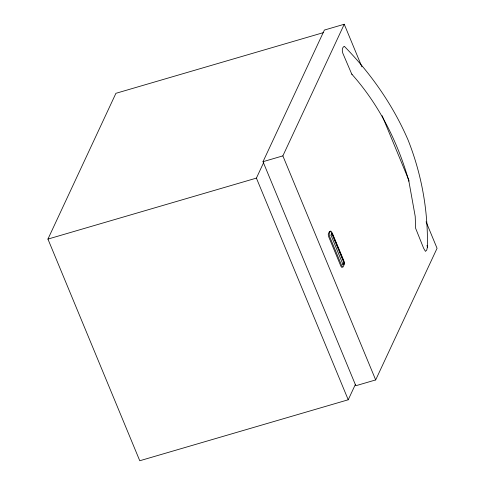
<?xml version="1.0" encoding="UTF-8"?>
<svg xmlns="http://www.w3.org/2000/svg" width="485" height="485" viewBox="0 0 485 485"><rect width="100%" height="100%" fill="white"/><g stroke="black" fill="none" stroke-linecap="round" stroke-linejoin="round"><path stroke-width="0.73" d="M408.873 181.238C397.827 141.996 378.991 104.621 351.758 74.114L343.477 54.769C342.149 52.228 341.355 48.118 344.15 46.287L344.495 46.487C371.037 73.647 392.959 105.069 408.061 139.971C421.598 174.079 428.164 210.526 427.388 247.211L426.733 250.054L425.448 251.369L423.623 248.235L415.627 228.296L415.215 216.407L408.831 180.984M355.335 384.544L348.23 399.773L139.765 460.75L47.936 239.087L115.915 93.314L323.653 32.55M426.072 221.772L437.064 248.296L375.681 379.925L355.826 385.733L263.015 161.687L324.392 30.058L344.247 24.25L361.883 66.827M348.23 399.773L256.407 178.11L263.507 162.881M375.681 379.925L282.864 155.879L344.247 24.25M342.701 264.98L343.75 262.737L343.647 261.991L331.491 232.933M263.015 161.687L282.864 155.879M47.936 239.087L256.407 178.11M351.758 74.114L352.104 74.32M382.125 115.685L409.013 180.596M332.413 233.976L333.28 236.074M333.862 237.468L339.063 250.024M339.639 251.418L343.398 260.487M427.012 245.362L427.388 247.211M330.2 231.63A2.716 0.843 73.7 0 0 329.412 231.557L328.393 233.734A2.716 0.843 73.7 0 0 328.878 237.207L340.725 265.81A2.716 0.843 73.7 0 0 342.222 267.102M343.683 261.185A2.716 0.843 73.7 0 1 343.81 261.506M344.114 262.524A2.716 0.843 73.7 0 1 344.162 264.658L343.15 266.835A2.716 0.843 73.7 0 1 341.658 265.537L329.806 236.935A2.716 0.843 73.7 0 1 329.327 233.461L330.34 231.29A2.716 0.843 73.7 0 1 331.837 232.582M330.97 235.134L342.943 264.392C343.598 265.938 344.805 262.549 344.211 261.67L332.11 232.751L330.97 235.134"/></g></svg>
